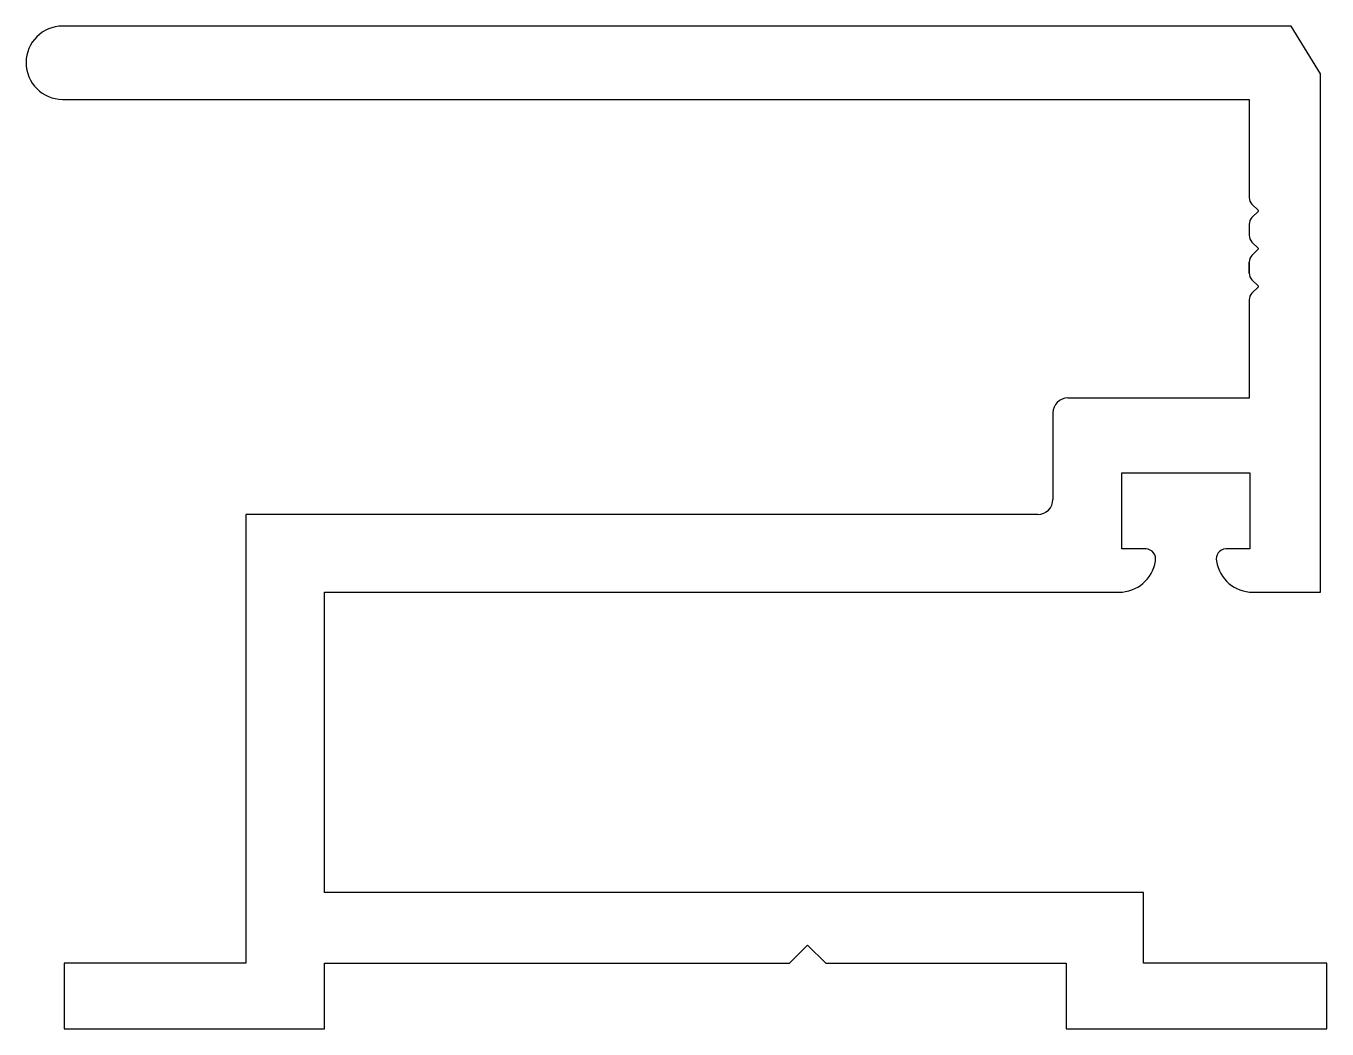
# Model space of a CAD drawing. Extents: x -17.7 to 16.7, y 1.2 to 27.7.
import ezdxf

# ---------------------------------------------------------------- set-up
doc = ezdxf.new("R2010")
doc.units = 0
doc.layers.add('OBJECT', color=40, linetype='CONTINUOUS')

msp = doc.modelspace()

# ---------------------------------------------------------------- linework, layer by layer
at = {"layer": 'OBJECT', "color": 7}
for p, q in [((15.771, 27.733), (-16.704, 27.733)), ((16.548, 26.465), (15.771, 27.733)), ((16.548, 12.762), (16.548, 26.465)), ((-16.704, 25.793), (14.66, 25.793)), ((14.66, 25.793), (14.66, 23.199)), ((14.66, 23.199), (14.66, 23.199)), ((14.733, 23.022), (14.904, 22.851)), ((14.904, 22.839), (14.733, 22.668)), ((14.66, 22.492), (14.66, 22.199)), ((14.733, 22.022), (14.904, 21.851)), ((14.904, 21.839), (14.733, 21.668)), ((14.66, 21.492), (14.66, 21.199)), ((14.66, 21.199), (14.66, 21.492)), ((14.66, 21.492), (14.66, 21.199)), ((14.66, 21.199), (14.66, 21.492)), ((14.66, 21.492), (14.66, 21.199)), ((14.733, 21.022), (14.904, 20.851)), ((14.904, 20.84), (14.733, 20.668)), ((14.66, 20.492), (14.66, 20.492)), ((14.66, 20.492), (14.66, 20.492)), ((14.66, 20.492), (14.66, 17.897)), ((14.66, 17.897), (9.868, 17.897)), ((9.471, 17.501), (9.471, 15.214)), ((11.296, 13.907), (11.296, 15.916)), ((11.296, 15.916), (14.679, 15.916)), ((14.679, 15.916), (14.679, 13.907)), ((9.075, 14.817), (-11.867, 14.817)), ((-11.867, 14.817), (-11.867, 2.954)), ((11.934, 13.907), (11.296, 13.907)), ((14.679, 13.907), (14.041, 13.907)), ((-9.782, 4.825), (-9.782, 12.762)), ((-9.782, 12.762), (11.219, 12.762)), ((14.756, 12.762), (16.548, 12.762)), ((11.87, 4.825), (-9.782, 4.825)), ((11.87, 2.954), (11.87, 4.825)), ((2.51, 2.954), (2.988, 3.432)), ((2.988, 3.432), (3.466, 2.954)), ((-11.867, 2.954), (-16.664, 2.954)), ((-16.664, 2.954), (-16.664, 1.213)), ((-9.782, 1.213), (-9.782, 2.954)), ((-9.782, 2.954), (2.51, 2.954)), ((3.466, 2.954), (9.822, 2.954)), ((9.822, 2.954), (9.822, 1.213)), ((16.716, 2.954), (11.87, 2.954)), ((16.716, 1.213), (16.716, 2.954)), ((-16.664, 1.213), (-9.782, 1.213)), ((9.822, 1.213), (16.716, 1.213))]:
    msp.add_line(p, q, dxfattribs=at)
for centre, radius, start, end in [((-16.704, 26.763), 0.97, 90, 270), ((14.91, 23.199), 0.25, 180, 225), ((14.899, 22.845), 0.008, 315, 45), ((14.91, 22.492), 0.25, 135, 180), ((14.91, 22.199), 0.25, 180, 225), ((14.91, 21.492), 0.25, 135, 180), ((14.899, 21.845), 0.008, 315, 45), ((14.91, 21.199), 0.25, 180, 225), ((14.91, 20.492), 0.25, 135, 180), ((14.899, 20.845), 0.008, 315, 45), ((9.868, 17.501), 0.397, 90, 180), ((9.075, 15.214), 0.397, 270, 0), ((11.922, 13.642), 0.265, 347.1321, 87.309), ((14.053, 13.642), 0.265, 92.691, 192.8679), ((11.218, 13.736), 0.974, 270.0088, 350.9665), ((14.757, 13.736), 0.974, 189.0335, 269.9912)]:
    msp.add_arc(centre, radius, start, end, dxfattribs=at)

doc.saveas('drawing.dxf')
